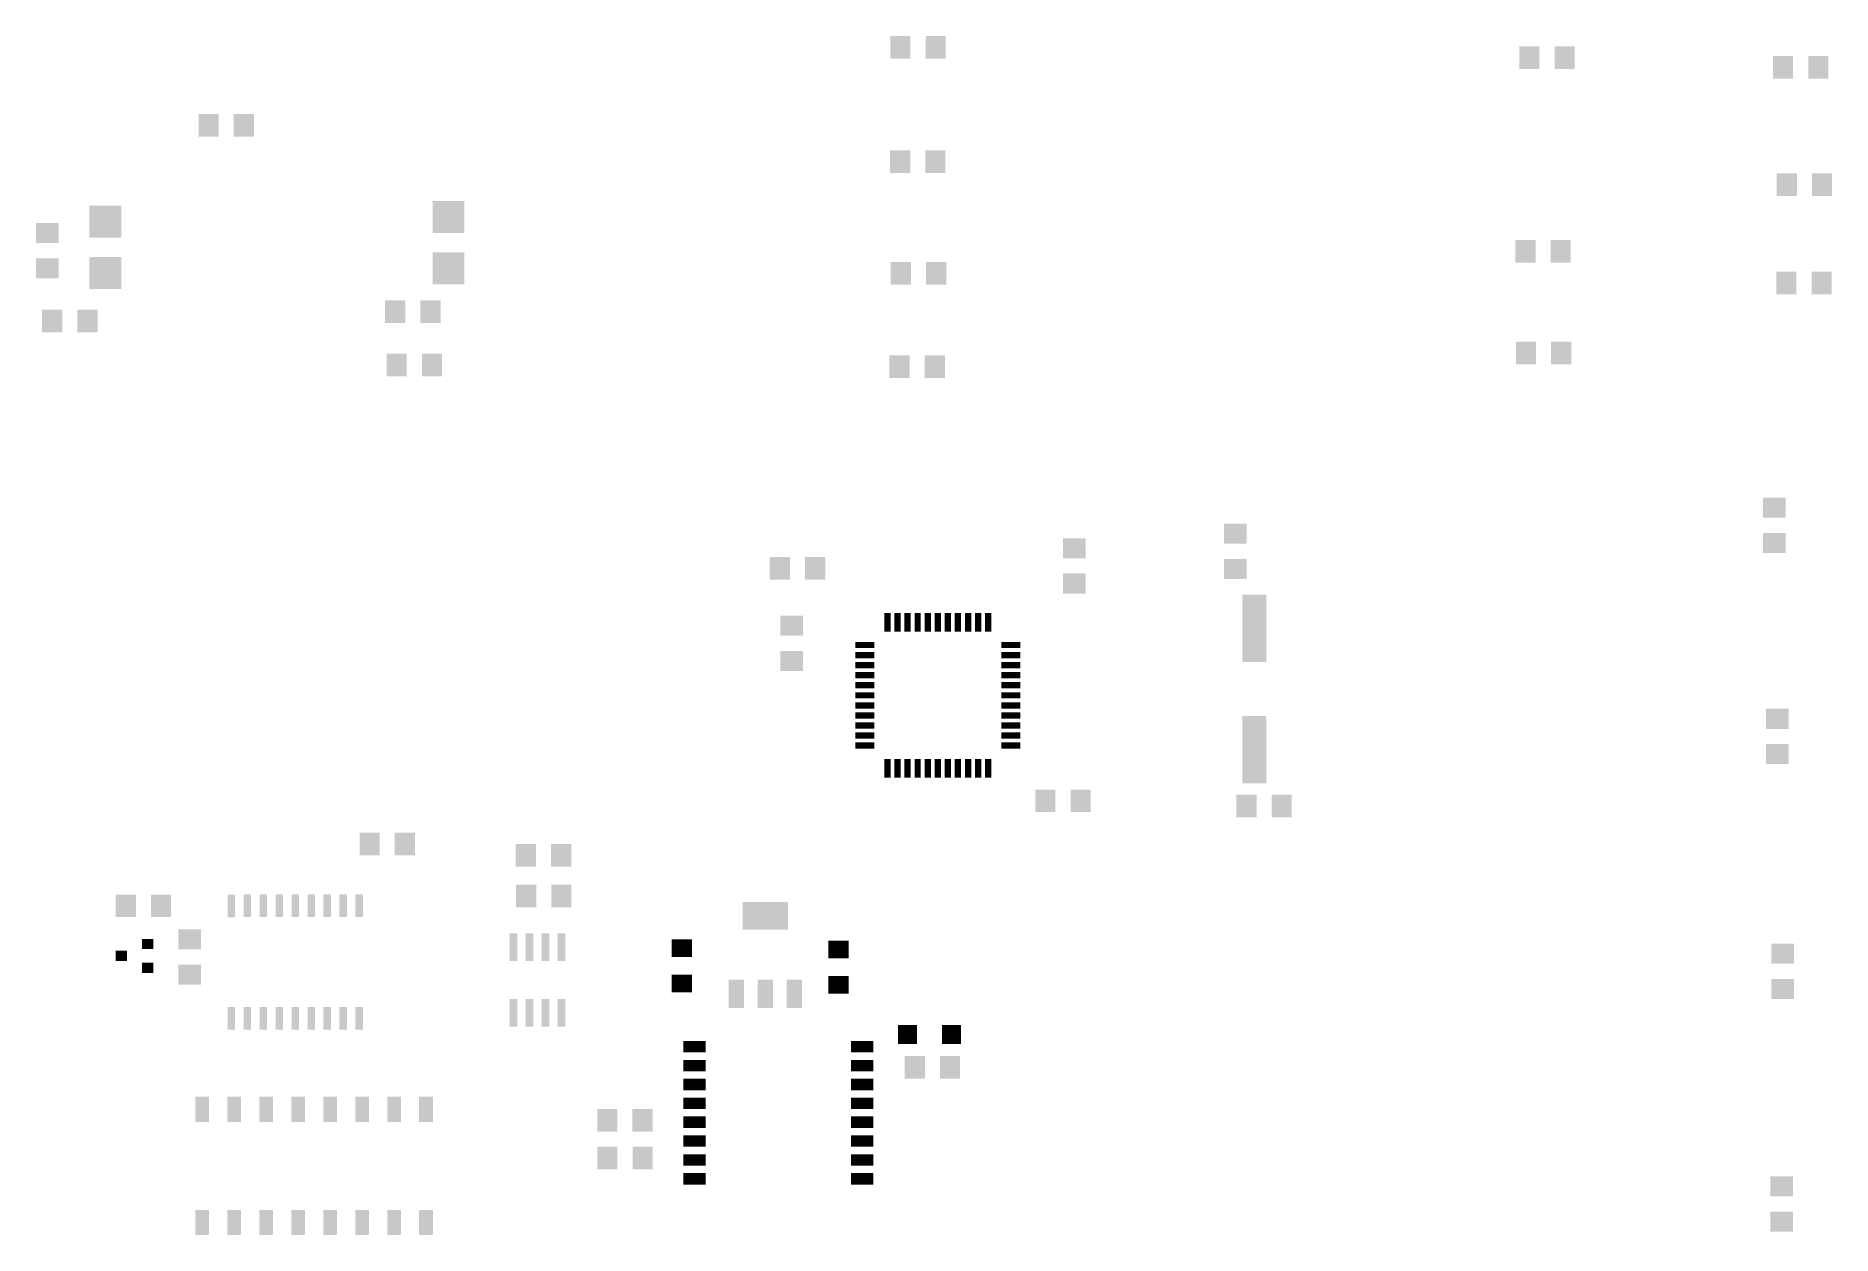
# Model space of a CAD drawing. Extents: x 2 to 145, y 2 to 98.
import ezdxf

# ---------------------------------------------------------------- set-up
doc = ezdxf.new("R2010")
doc.units = 0
doc.layers.add('32', color=253, linetype='CONTINUOUS')

# ---------------------------------------------------------------- blocks, each defined once
blk = doc.blocks.new('RECT')
blk.add_solid([(-0.5, -0.5), (0.5, -0.5), (-0.5, 0.5), (0.5, 0.5)])

msp = doc.modelspace()

# ---------------------------------------------------------------- block references
at = {"layer": '32'}
for p, xscale, yscale in [((70.5355, 96.8827), 1.6, 1.8), ((73.3355, 96.8827), 1.6, 1.8), ((15.5741, 90.6654), 1.6, 1.8), ((18.3741, 90.6654), 1.6, 1.8), ((70.5167, 87.7753), 1.6, 1.8), ((73.3167, 87.7753), 1.6, 1.8), ((70.5763, 78.9219), 1.6, 1.8), ((73.3763, 78.9219), 1.6, 1.8), ((3.147, 75.1144), 1.6, 1.8), ((5.947, 75.1144), 1.6, 1.8), ((30.4003, 75.868), 1.6, 1.8), ((33.2003, 75.868), 1.6, 1.8), ((70.4693, 71.4944), 1.6, 1.8), ((73.2693, 71.4944), 1.6, 1.8), ((60.9627, 55.4639), 1.6, 1.8), ((63.7627, 55.4639), 1.6, 1.8), ((40.78, 32.6459), 1.6, 1.8), ((43.58, 32.6459), 1.6, 1.8), ((40.8034, 29.4223), 1.6, 1.8), ((43.6034, 29.4223), 1.6, 1.8), ((8.9937, 28.6353), 1.6, 1.8), ((11.7937, 28.6353), 1.6, 1.8), ((17.3815, 28.6331), 0.6, 1.8), ((53.1731, 25.2696), 1.6, 1.4), ((65.6152, 25.1562), 1.6, 1.4), ((53.1731, 22.4696), 1.6, 1.4), ((65.6152, 22.3563), 1.6, 1.4), ((71.1034, 18.4097), 1.5, 1.5), ((74.6034, 18.4097), 1.5, 1.5), ((54.1749, 17.4369), 1.778, 0.9144), ((67.4909, 17.4369), 1.778, 0.9144), ((54.1749, 15.9369), 1.778, 0.9144), ((67.4909, 15.9369), 1.778, 0.9144), ((54.1749, 14.4369), 1.778, 0.9144), ((67.4909, 14.4369), 1.778, 0.9144), ((54.1749, 12.9369), 1.778, 0.9144), ((67.4909, 12.9369), 1.778, 0.9144), ((47.2511, 11.5944), 1.6, 1.8), ((50.0511, 11.5944), 1.6, 1.8), ((54.1749, 11.4369), 1.778, 0.9144), ((67.4909, 11.4369), 1.778, 0.9144), ((54.1749, 9.9369), 1.778, 0.9144), ((67.4909, 9.9369), 1.778, 0.9144), ((47.2548, 8.5858), 1.6, 1.8), ((50.0548, 8.5858), 1.6, 1.8), ((54.1749, 8.4369), 1.778, 0.9144), ((67.4909, 8.4369), 1.778, 0.9144), ((54.1749, 6.9369), 1.778, 0.9144), ((67.4909, 6.9369), 1.778, 0.9144)]:
    msp.add_blockref('RECT', p, dxfattribs=dict(at, xscale=xscale, yscale=yscale))
for p, xscale, yscale, rotation in [((120.5161, 96.0523), 1.6, 1.8, 180), ((123.3161, 96.0523), 1.6, 1.8, 180), ((140.6683, 95.2872), 1.6, 1.8, 180), ((143.4683, 95.2872), 1.6, 1.8, 180), ((140.9637, 85.9699), 1.6, 1.8, 180), ((143.7637, 85.9699), 1.6, 1.8, 180), ((7.3628, 83.0184), 2.54, 2.54, 270), ((34.634, 83.3786), 2.54, 2.54, 270), ((2.7526, 82.1124), 1.6, 1.8, 270), ((120.2062, 80.6668), 1.6, 1.8, 180), ((123.0062, 80.6668), 1.6, 1.8, 180), ((2.7526, 79.3124), 1.6, 1.8, 270), ((7.3628, 78.9484), 2.54, 2.54, 90), ((34.634, 79.3086), 2.54, 2.54, 90), ((140.932, 78.1345), 1.6, 1.8, 180), ((143.732, 78.1345), 1.6, 1.8, 180), ((120.2371, 72.5694), 1.6, 1.8, 180), ((123.0371, 72.5694), 1.6, 1.8, 180), ((30.5185, 71.6267), 1.6, 1.8, 180), ((33.3185, 71.6267), 1.6, 1.8, 180), ((139.9691, 60.2766), 1.6, 1.8, 270), ((97.1412, 58.2145), 1.6, 1.8, 270), ((84.3621, 57.0573), 1.6, 1.8, 270), ((139.9691, 57.4766), 1.6, 1.8, 270), ((97.1412, 55.4145), 1.6, 1.8, 270), ((84.3621, 54.2573), 1.6, 1.8, 270), ((98.6603, 50.6973), 5.334, 1.9304, 90), ((61.9004, 50.8978), 1.6, 1.8, 90), ((69.5119, 51.1691), 1.5, 0.5, 270), ((70.3119, 51.1691), 1.5, 0.5, 270), ((71.1119, 51.1691), 1.5, 0.5, 270), ((71.9119, 51.1691), 1.5, 0.5, 270), ((72.7119, 51.1691), 1.5, 0.5, 270), ((73.5119, 51.1691), 1.5, 0.5, 270), ((74.3119, 51.1691), 1.5, 0.5, 270), ((75.1119, 51.1691), 1.5, 0.5, 270), ((75.9119, 51.1691), 1.5, 0.5, 270), ((76.7119, 51.1691), 1.5, 0.5, 270), ((77.5119, 51.1691), 1.5, 0.5, 270), ((61.9004, 48.0978), 1.6, 1.8, 90), ((67.7119, 49.3691), 0.5, 1.5, 270), ((67.7119, 48.5691), 0.5, 1.5, 270), ((79.3119, 49.3691), 0.5, 1.5, 270), ((79.3119, 48.5691), 0.5, 1.5, 270), ((67.7119, 47.7691), 0.5, 1.5, 270), ((67.7119, 46.9691), 0.5, 1.5, 270), ((79.3119, 47.7691), 0.5, 1.5, 270), ((79.3119, 46.9691), 0.5, 1.5, 270), ((67.7119, 46.1691), 0.5, 1.5, 270), ((79.3119, 46.1691), 0.5, 1.5, 270), ((67.7119, 45.3691), 0.5, 1.5, 270), ((67.7119, 44.5691), 0.5, 1.5, 270), ((79.3119, 45.3691), 0.5, 1.5, 270), ((79.3119, 44.5691), 0.5, 1.5, 270), ((140.2226, 43.5007), 1.6, 1.8, 270), ((67.7119, 43.7691), 0.5, 1.5, 270), ((67.7119, 42.9691), 0.5, 1.5, 270), ((79.3119, 43.7691), 0.5, 1.5, 270), ((79.3119, 42.9691), 0.5, 1.5, 270), ((98.6603, 41.0453), 5.334, 1.9304, 90), ((67.7119, 42.1691), 0.5, 1.5, 270), ((67.7119, 41.3691), 0.5, 1.5, 270), ((79.3119, 42.1691), 0.5, 1.5, 270), ((79.3119, 41.3691), 0.5, 1.5, 270), ((140.2226, 40.7007), 1.6, 1.8, 270), ((69.5119, 39.5691), 1.5, 0.5, 270), ((70.3119, 39.5691), 1.5, 0.5, 270), ((71.1119, 39.5691), 1.5, 0.5, 270), ((71.9119, 39.5691), 1.5, 0.5, 270), ((72.7119, 39.5691), 1.5, 0.5, 270), ((73.5119, 39.5691), 1.5, 0.5, 270), ((74.3119, 39.5691), 1.5, 0.5, 270), ((75.1119, 39.5691), 1.5, 0.5, 270), ((75.9119, 39.5691), 1.5, 0.5, 270), ((76.7119, 39.5691), 1.5, 0.5, 270), ((77.5119, 39.5691), 1.5, 0.5, 270), ((82.058, 36.9815), 1.6, 1.8, 180), ((84.858, 36.9815), 1.6, 1.8, 180), ((98.036, 36.5721), 1.6, 1.8, 180), ((100.836, 36.5721), 1.6, 1.8, 180), ((28.3661, 33.5423), 1.6, 1.8, 180), ((31.1661, 33.5423), 1.6, 1.8, 180), ((18.6515, 28.6581), 0.6, 1.8, 180), ((19.9215, 28.6581), 0.6, 1.8, 180), ((21.1915, 28.6581), 0.6, 1.8, 180), ((22.4615, 28.6581), 0.6, 1.8, 180), ((23.7315, 28.6581), 0.6, 1.8, 180), ((25.0015, 28.6581), 0.6, 1.8, 180), ((26.2715, 28.6581), 0.6, 1.8, 180), ((27.5415, 28.6581), 0.6, 1.8, 180), ((59.8038, 27.8347), 3.6, 2.2, 180), ((10.7267, 25.6099), 0.8, 0.9, 270), ((14.0798, 25.965), 1.6, 1.8, 270), ((39.7976, 25.3569), 0.6096, 2.2098, 180), ((41.0676, 25.3569), 0.6096, 2.2098, 180), ((42.3376, 25.3569), 0.6096, 2.2098, 180), ((43.6076, 25.3569), 0.6096, 2.2098, 180), ((8.6267, 24.6599), 0.8, 0.9, 270), ((140.6467, 24.8292), 1.6, 1.8, 270), ((10.7267, 23.7099), 0.8, 0.9, 270), ((14.0798, 23.165), 1.6, 1.8, 270), ((57.4924, 21.6369), 1.2192, 2.2352, 180), ((59.8038, 21.6369), 1.2192, 2.2352, 180), ((62.1151, 21.6369), 1.2192, 2.2352, 180), ((140.6467, 22.0292), 1.6, 1.8, 270), ((17.3815, 19.6831), 0.6, 1.8, 180), ((18.6515, 19.6831), 0.6, 1.8, 180), ((19.9215, 19.6831), 0.6, 1.8, 180), ((21.1915, 19.6831), 0.6, 1.8, 180), ((22.4615, 19.6831), 0.6, 1.8, 180), ((23.7315, 19.6831), 0.6, 1.8, 180), ((25.0015, 19.6831), 0.6, 1.8, 180), ((26.2715, 19.6831), 0.6, 1.8, 180), ((27.5415, 19.6831), 0.6, 1.8, 180), ((39.7976, 20.1245), 0.6096, 2.2098, 180), ((41.0676, 20.1245), 0.6096, 2.2098, 180), ((42.3376, 20.1245), 0.6096, 2.2098, 180), ((43.6076, 20.1245), 0.6096, 2.2098, 180), ((71.6821, 15.7993), 1.6, 1.8, 180), ((74.4821, 15.7993), 1.6, 1.8, 180), ((15.0679, 12.4593), 1.0922, 2.0066, 180), ((17.6079, 12.4593), 1.0922, 2.0066, 180), ((20.1479, 12.4593), 1.0922, 2.0066, 180), ((22.6879, 12.4593), 1.0922, 2.0066, 180), ((25.2279, 12.4593), 1.0922, 2.0066, 180), ((27.7679, 12.4593), 1.0922, 2.0066, 180), ((30.3079, 12.4593), 1.0922, 2.0066, 180), ((32.8479, 12.4593), 1.0922, 2.0066, 180), ((140.5532, 6.3383), 1.6, 1.8, 270), ((15.0679, 3.4677), 1.0922, 2.0066, 180), ((17.6079, 3.4677), 1.0922, 2.0066, 180), ((20.1479, 3.4677), 1.0922, 2.0066, 180), ((22.6879, 3.4677), 1.0922, 2.0066, 180), ((25.2279, 3.4677), 1.0922, 2.0066, 180), ((27.7679, 3.4677), 1.0922, 2.0066, 180), ((30.3079, 3.4677), 1.0922, 2.0066, 180), ((32.8479, 3.4677), 1.0922, 2.0066, 180), ((140.5532, 3.5383), 1.6, 1.8, 270)]:
    msp.add_blockref('RECT', p, dxfattribs=dict(at, xscale=xscale, yscale=yscale, rotation=rotation))

doc.saveas('drawing.dxf')
